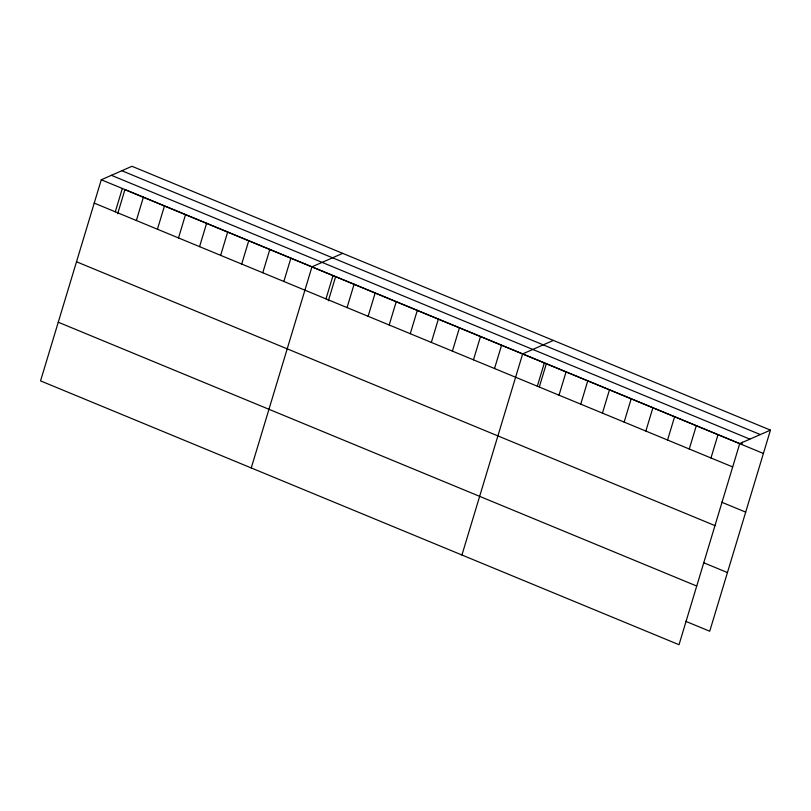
<?xml version="1.0" encoding="UTF-8"?>
<svg xmlns="http://www.w3.org/2000/svg" width="811" height="811" viewBox="0 0 811 811"><rect width="100%" height="100%" fill="white"/><g stroke="black" fill="none" stroke-linecap="round" stroke-linejoin="round"><path stroke-width="1.22" d="M770.45 430.124L131.98 166.285L101.274 179.768L40.55 380.876L679.02 644.715L739.733 443.597L770.45 430.124L709.726 631.232L685.741 621.317M115.294 211.813L122.339 188.476M117.646 213.79L124.935 189.632L763.404 453.461M136.36 220.521L143.405 197.174M157.435 229.229L164.481 205.882M178.501 237.937L185.547 214.591M199.567 246.645L206.612 223.299M220.643 255.343L227.688 232.007M241.708 264.051L248.754 240.715M262.774 272.76L269.83 249.413M283.85 281.468L290.896 258.121M251.248 467.947L311.961 266.829L342.678 253.356M325.981 298.884L333.037 275.537M328.333 300.851L335.632 276.693M347.057 307.582L354.103 284.245M368.123 316.29L375.169 292.953M389.199 324.998L396.244 301.651M410.265 333.706L417.31 310.36M431.33 342.414L438.376 319.068M452.406 351.122L459.452 327.776M473.472 359.82L480.517 336.484M494.538 368.529L501.593 345.192M461.935 555.008L522.659 353.9L553.376 340.417M537.318 386.208L544.363 362.862M539.376 386.766L546.32 363.764M559.022 395.18L566.078 371.833M580.737 404.152L587.782 380.805M602.441 413.123L609.487 389.777M624.146 422.085L631.201 398.748M645.86 431.057L652.906 407.72M667.565 440.028L674.61 416.692M689.269 449L696.325 425.653M710.983 457.972L718.029 434.625M741.69 444.489L742.4 442.157M121.853 170.736L760.312 434.564M111.401 175.318L749.871 439.146M101.274 179.768L739.733 443.597M94.218 203.105L732.688 466.943M721.699 502.212L745.694 512.126M76.508 261.771L714.978 525.609M703.451 562.652L727.447 572.566M58.26 322.22L696.73 586.049"/></g></svg>
